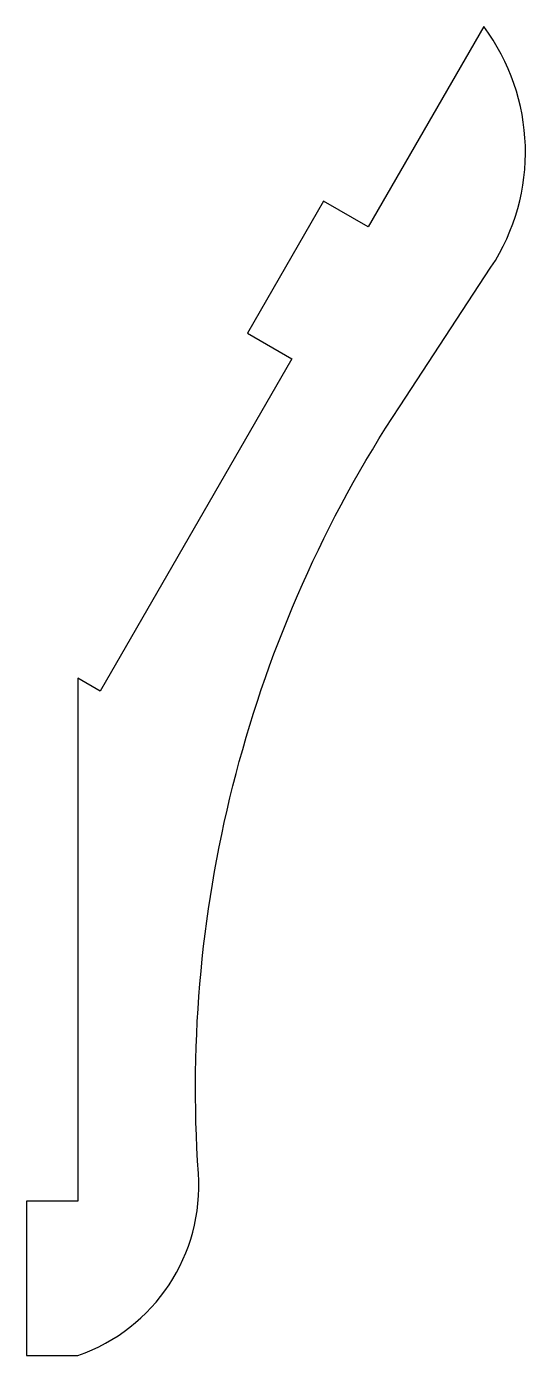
# Model space of a CAD drawing. Header units: millimetres. Extents: x 23 to 140, y -79 to 231.
import ezdxf

# ---------------------------------------------------------------- set-up
doc = ezdxf.new("R2010")
doc.units = ezdxf.units.MM

msp = doc.modelspace()

# ---------------------------------------------------------------- linework, layer by layer
msp.add_lwpolyline([(35.26, 79), (35.26, -43), (23.26, -43), (23.26, -79), (35.26, -79, 0.338817), (63.37, -36.53, -0.164007), (110.27, 142.32), (131.65, 174.84, 0.315889), (129.95, 231), (102.97, 184.27), (92.58, 190.27), (74.81, 159.5), (85.2, 153.5), (40.46, 76)], format="xyb", close=True)

doc.saveas('drawing.dxf')
